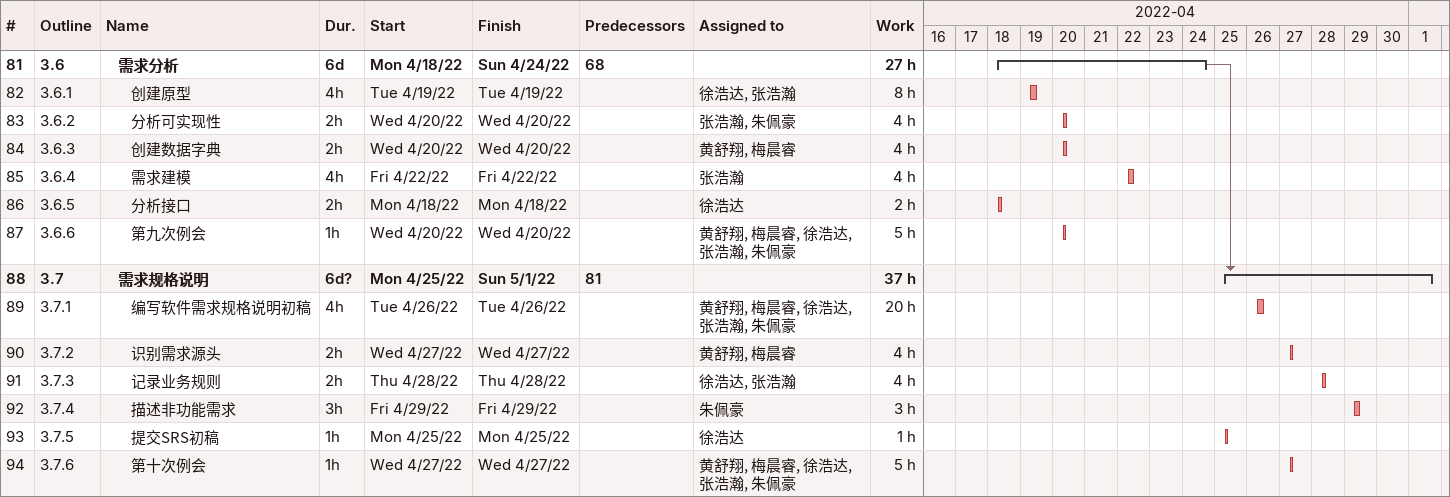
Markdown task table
| ID | WBS | Task | Duration | Start | Finish | Predecessors | Resources | Work (h) |
|---|---|---|---|---|---|---|---|---|
| 81 | 3.6 | **需求分析** | 6d | 2022-04-18 | 2022-04-24 | 68 |  | 27 |
| 82 | 3.6.1 | 创建原型 | 4h | 2022-04-19 | 2022-04-19 |  | 徐浩达, 张浩瀚 | 8 |
| 83 | 3.6.2 | 分析可实现性 | 2h | 2022-04-20 | 2022-04-20 |  | 张浩瀚, 朱佩豪 | 4 |
| 84 | 3.6.3 | 创建数据字典 | 2h | 2022-04-20 | 2022-04-20 |  | 黄舒翔, 梅晨睿 | 4 |
| 85 | 3.6.4 | 需求建模 | 4h | 2022-04-22 | 2022-04-22 |  | 张浩瀚 | 4 |
| 86 | 3.6.5 | 分析接口 | 2h | 2022-04-18 | 2022-04-18 |  | 徐浩达 | 2 |
| 87 | 3.6.6 | 第九次例会 | 1h | 2022-04-20 | 2022-04-20 |  | 黄舒翔, 梅晨睿, 徐浩达, 张浩瀚, 朱佩豪 | 5 |
| 88 | 3.7 | **需求规格说明** | 6d? | 2022-04-25 | 2022-05-01 | 81 |  | 37 |
| 89 | 3.7.1 | 编写软件需求规格说明初稿 | 4h | 2022-04-26 | 2022-04-26 |  | 黄舒翔, 梅晨睿, 徐浩达, 张浩瀚, 朱佩豪 | 20 |
| 90 | 3.7.2 | 识别需求源头 | 2h | 2022-04-27 | 2022-04-27 |  | 黄舒翔, 梅晨睿 | 4 |
| 91 | 3.7.3 | 记录业务规则 | 2h | 2022-04-28 | 2022-04-28 |  | 徐浩达, 张浩瀚 | 4 |
| 92 | 3.7.4 | 描述非功能需求 | 3h | 2022-04-29 | 2022-04-29 |  | 朱佩豪 | 3 |
| 93 | 3.7.5 | 提交SRS初稿 | 1h | 2022-04-25 | 2022-04-25 |  | 徐浩达 | 1 |
| 94 | 3.7.6 | 第十次例会 | 1h | 2022-04-27 | 2022-04-27 |  | 黄舒翔, 梅晨睿, 徐浩达, 张浩瀚, 朱佩豪 | 5 |
